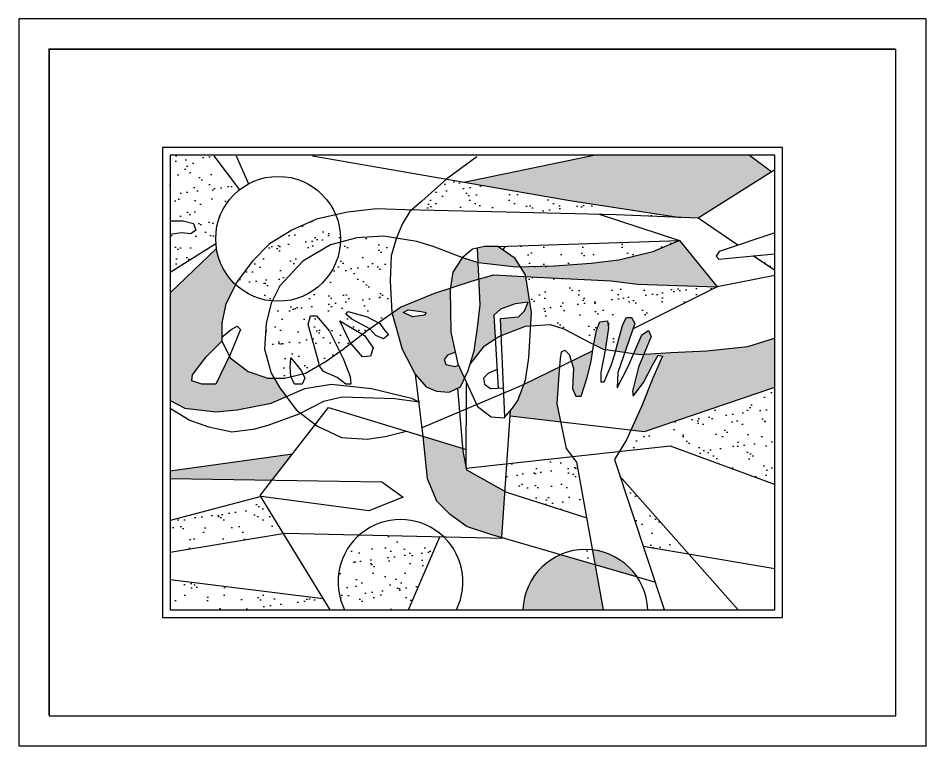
# Model space of a CAD drawing. Extents: x -66030 to 95157, y -13132 to 45879.
# Drawn here: x -60774 to -60173, y 6360 to 6842 of the extents above; entities that cross this region are included whole.
import ezdxf

# ---------------------------------------------------------------- set-up
doc = ezdxf.new("R2010")
doc.units = 0
doc.header["$LTSCALE"] = 100
doc.header["$MEASUREMENT"] = 0
for name, color, linetype in [('3', 11, 'CONTINUOUS'), ('4', 121, 'CONTINUOUS'), ('6', 6, 'CONTINUOUS'), ('7', 105, 'CONTINUOUS')]:
    doc.layers.add(name, color=color, linetype=linetype)
pattern_1 = [(37.5, (-62918.804, 6278.79), (-0.524945, 16.056865), [0, -12.666667, 0, -14.166667, 0, -13.541667]), (7.5, (-62918.804, 6278.79), (14.74814, 23.51788), [0, -6.833333, 0, -11.416667, 0, -4.375]), (327.5, (-62929.054, 6278.79), (25.95118, 0.04716), [0, -4.166667, 0, -15, 0, -19.583333]), (317.5, (-62929.054, 6278.79), (25.05106, 7.31396), [0, -2.083333, 0, -9.833333, 0, -11.25])]

msp = doc.modelspace()

# ---------------------------------------------------------------- hatches: boundary and pattern name
at = {"layer": '3'}
h = msp.add_hatch(dxfattribs=at)
h.set_pattern_fill('AR-SAND', color=256, scale=5, style=0)
h.set_pattern_definition([(37.5, (-62918.804, 6278.79), (-0.314967, 9.634119), [0, -7.6, 0, -8.5, 0, -8.125]), (7.5, (-62918.804, 6278.79), (8.848884, 14.11073), [0, -4.1, 0, -6.85, 0, -2.625]), (327.5, (-62924.954, 6278.79), (15.57071, 0.028295), [0, -2.5, 0, -9, 0, -11.75]), (317.5, (-62924.954, 6278.79), (15.03063, 4.38838), [0, -1.25, 0, -5.9, 0, -6.75])])
h.paths.add_polyline_path([(-60673.49, 6542.85), (-60673.49, 6537.77), (-60605.98, 6536.69), (-60592.51, 6554.01)])
h.paths.add_polyline_path([(-60606.56, 6587.55), (-60596.62, 6591.88), (-60600.9, 6597.73), (-60604.57, 6603.95), (-60608.83, 6603.95), (-60621.84, 6608.48), (-60633.73, 6617.53), (-60634.29, 6618.64), (-60643.35, 6599.99), (-60652.41, 6599.99), (-60659.2, 6602.26), (-60658.63, 6606.21), (-60649.58, 6618.09), (-60639.2, 6628.46), (-60639.39, 6628.84), (-60639.39, 6640.71), (-60636.56, 6653.16), (-60630.17, 6665.92, -0.167956), (-60642.82, 6689.75), (-60673.49, 6660.35), (-60673.49, 6589.32), (-60663.73, 6584.16), (-60643.35, 6581.89), (-60629.2, 6583.03)])
h.paths.add_polyline_path([(-60487.71, 6634.49), (-60488.28, 6662.77), (-60488.16, 6663.57), (-60499.03, 6659.94), (-60521.1, 6650.89), (-60526.64, 6647.06), (-60519.97, 6623.18), (-60511.48, 6606.78), (-60504.12, 6598.3), (-60497.33, 6595.47), (-60488.84, 6594.9), (-60481.49, 6598.3), (-60478.77, 6604.02), (-60482.73, 6612.59), (-60484.88, 6611.87), (-60491.11, 6613), (-60492.24, 6616.39), (-60489.97, 6619.22), (-60484.82, 6621.15)])
h.paths.add_polyline_path([(-60505.26, 6645.8), (-60513.18, 6644.67), (-60519.4, 6647.5), (-60516.01, 6649.2), (-60507.52, 6648.07), (-60504.12, 6647.5)], flags=16)
h.paths.add_polyline_path([(-60468.47, 6652.59), (-60470.17, 6637.32), (-60472.43, 6622.05), (-60475.1, 6613.29), (-60465.64, 6625.44), (-60458.48, 6630.08), (-60459.41, 6645.8), (-60454.88, 6649.76), (-60445.26, 6653.16), (-60436.77, 6654.29), (-60439.04, 6648.63), (-60443, 6644.67), (-60454.88, 6643.54), (-60454.39, 6632.29), (-60438.47, 6638.45), (-60435.01, 6638.69), (-60434.51, 6647.5), (-60438.28, 6671.19), (-60439.6, 6671.26), (-60459.41, 6672.39), (-60469.24, 6669.64)])
h.paths.add_polyline_path([(-60473.56, 6668.43), (-60469.24, 6669.64), (-60469.73, 6680.35), (-60479.79, 6683.7), (-60480.18, 6683.84), (-60480.35, 6683.7), (-60486.58, 6674.08), (-60488.16, 6663.57)])
h.paths.add_polyline_path([(-60444.7, 6677.48), (-60441.73, 6677.54), (-60445.26, 6683.13), (-60456.65, 6691.05), (-60465.64, 6691.05), (-60470.17, 6690.08), (-60469.73, 6680.35), (-60469.6, 6680.3)])
h.paths.add_polyline_path([(-60479.16, 6733.7), (-60409.04, 6721.59), (-60336, 6710.21), (-60324.15, 6709.71), (-60275.52, 6740.47), (-60290.38, 6751.45), (-60393.3, 6751.45)])
h.paths.add_polyline_path([(-60336.6, 6695.01), (-60354.14, 6687.66), (-60376.78, 6682), (-60394.89, 6679.74), (-60419.23, 6678.04), (-60441.73, 6677.54), (-60438.47, 6672.39), (-60438.28, 6671.19), (-60381.88, 6668.43), (-60364.33, 6666.16), (-60311.86, 6664.44), (-60311.7, 6664.47)])
h.paths.add_polyline_path([(-60318.49, 6622.05), (-60342.26, 6620.92), (-60360.17, 6619.92), (-60363.76, 6611.3), (-60367.73, 6595.47), (-60367.16, 6592.08), (-60360.37, 6601.12), (-60354.14, 6613), (-60350.75, 6619.22), (-60347.92, 6618.66), (-60354.14, 6603.95), (-60361.5, 6585.85), (-60368.68, 6569.9), (-60359.8, 6568.89), (-60273.49, 6598.01), (-60273.49, 6630.63), (-60291.32, 6624.88)])
h.paths.add_polyline_path([(-60443.57, 6589.25), (-60446.96, 6584.16), (-60448.59, 6582.37), (-60448.81, 6579.08), (-60415.04, 6575.22), (-60417.53, 6586.99), (-60416.4, 6603.39), (-60415.71, 6611.63), (-60439.52, 6600.02)])
h.paths.add_polyline_path([(-60406.78, 6610.74), (-60407.34, 6597.17), (-60405.08, 6592.08), (-60401.68, 6592.08), (-60397.72, 6604.52), (-60394.89, 6615.26), (-60394.03, 6622.2), (-60408.2, 6615.29)])
h.paths.add_polyline_path([(-60383.57, 6637.32), (-60384.14, 6641.85), (-60389.23, 6641.28), (-60391.5, 6635.62), (-60393.35, 6626.37), (-60386.97, 6623.18), (-60385.78, 6623.01)])
h.paths.add_polyline_path([(-60376.78, 6629.97), (-60378.87, 6622.03), (-60372.69, 6621.17), (-60366.03, 6640.15), (-60368.29, 6644.11), (-60371.69, 6644.11), (-60373.95, 6639.58)])
h.paths.add_polyline_path([(-60355.27, 6631.67), (-60356.97, 6635.62), (-60361.5, 6632.8), (-60366.88, 6620.37), (-60362.63, 6619.79), (-60360.17, 6619.92)])
h.paths.add_polyline_path([(-60477.52, 6543.44), (-60479.79, 6555.88), (-60479.95, 6557.75), (-60506.42, 6565.8), (-60503.56, 6537.78), (-60497.33, 6523.08), (-60488.84, 6514.59), (-60476.96, 6506.11), (-60461.68, 6501.02), (-60454.35, 6498.88), (-60452.24, 6529.46)])
h.paths.add_polyline_path([(-60415.19, 6487.47, 0.290389), (-60440.12, 6450.94), (-60386.81, 6450.94), (-60392.22, 6480.78)])
h.paths.add_polyline_path([(-60364.7, 6472.75, 0.217343), (-60394, 6490.55), (-60392.22, 6480.78)])
h = msp.add_hatch(dxfattribs=at)
h.set_pattern_fill('AR-SAND', color=256, scale=8.333333, style=0)
h.set_pattern_definition(pattern_1)
h.paths.add_polyline_path([(-60548.26, 6500.45, 0.341204), (-60558.06, 6450.94), (-60515.82, 6450.94), (-60495.11, 6499.22)])
h.paths.add_polyline_path([(-60567.54, 6450.94), (-60572.17, 6458.48), (-60673.49, 6471.06), (-60673.49, 6450.94)])
h.paths.add_polyline_path([(-60607.7, 6692.75), (-60619.01, 6681.44), (-60629.2, 6667.86), (-60630.17, 6665.92, 0.165454), (-60605.91, 6655.04), (-60600.9, 6665.03), (-60585.62, 6681.44), (-60567.51, 6692.18), (-60560.81, 6693.91, 0.013514), (-60560.75, 6696.14, 0.098632), (-60563.9, 6711.96), (-60576.57, 6709.15), (-60592.98, 6701.8)])
h.paths.add_polyline_path([(-60627.56, 6728.59), (-60644.82, 6751.45), (-60673.49, 6751.45), (-60673.49, 6708.02), (-60664.86, 6708.02), (-60658.07, 6706.32), (-60656.37, 6701.8), (-60659.76, 6699.53), (-60665.99, 6700.1), (-60673.49, 6698.95), (-60673.49, 6673.99), (-60643.21, 6693.13, -0.018269), (-60643.32, 6696.14, -0.229992)])
h = msp.add_hatch(dxfattribs=at)
h.set_pattern_fill('AR-SAND', color=256, scale=8.333333, style=0)
h.set_pattern_definition(pattern_1)
h.paths.add_polyline_path([(-60598.54, 6501.42), (-60613.54, 6525.85), (-60673.49, 6510.03), (-60673.49, 6489.12)])
h.paths.add_polyline_path([(-60593.55, 6617.53), (-60586.75, 6609.04), (-60585.79, 6606.88), (-60583.92, 6607.35), (-60570.34, 6615.26), (-60559.02, 6623.18), (-60554, 6627.13), (-60554.49, 6627.71), (-60561.29, 6641.85), (-60546.38, 6633.11), (-60543.18, 6635.62), (-60541.51, 6636.77), (-60553.36, 6642.98), (-60557.32, 6646.37), (-60555.63, 6648.07), (-60543.18, 6644.67), (-60535.79, 6640.74), (-60526.64, 6647.06), (-60526.76, 6647.5), (-60527.89, 6668.43), (-60527.33, 6684.83), (-60523.82, 6696.51), (-60532.42, 6697.84), (-60549.97, 6696.71), (-60560.81, 6693.91, -0.425931), (-60605.91, 6655.04), (-60606.56, 6653.72), (-60609.96, 6640.15), (-60611.09, 6623.18), (-60606.56, 6607.35), (-60604.57, 6603.95), (-60597.51, 6603.95), (-60593.53, 6604.95), (-60594.11, 6611.3)])
h.paths.add_polyline_path([(-60490.61, 6735.67), (-60506.95, 6721.03), (-60513.68, 6715.27), (-60451.49, 6713.67), (-60378.48, 6711.98), (-60336, 6710.21), (-60409.04, 6721.59)])
h.paths.add_polyline_path([(-60456.65, 6691.05), (-60445.26, 6683.13), (-60441.73, 6677.54), (-60419.23, 6678.04), (-60394.89, 6679.74), (-60376.78, 6682), (-60354.14, 6687.66), (-60336.6, 6695.01)])
h.paths.add_polyline_path([(-60438.28, 6671.19), (-60434.51, 6647.5), (-60435.01, 6638.69), (-60422.06, 6639.58), (-60413, 6636.76), (-60394.89, 6627.14), (-60393.35, 6626.37), (-60391.5, 6635.62), (-60389.23, 6641.28), (-60384.14, 6641.85), (-60383.57, 6637.32), (-60385.78, 6623.01), (-60379.05, 6622.05), (-60378.87, 6622.03), (-60376.78, 6629.97), (-60373.95, 6639.58), (-60371.69, 6644.11), (-60368.29, 6644.11), (-60366.03, 6640.15), (-60367.23, 6636.72), (-60311.77, 6664.43), (-60364.33, 6666.16), (-60381.88, 6668.43)])
h.paths.add_polyline_path([(-60451, 6547.41), (-60452.24, 6529.46), (-60450.92, 6528.73), (-60397.85, 6511.81), (-60404.51, 6548.53), (-60407.27, 6552.2)])
h.paths.add_polyline_path([(-60360.65, 6493.05), (-60330.56, 6487.94), (-60375.95, 6539.17)])
h.paths.add_polyline_path([(-60415.19, 6487.47), (-60392.22, 6480.78), (-60394, 6490.55, 0.131935)])
h.paths.add_polyline_path([(-60273.49, 6533.92), (-60273.49, 6598.01), (-60359.8, 6568.89), (-60368.68, 6569.9), (-60371.69, 6563.23), (-60376.34, 6555.6), (-60342.82, 6559.27)])
h.paths.add_polyline_path([(-60273.49, 6686.32), (-60287.77, 6684.93), (-60273.49, 6675.2)])

# ---------------------------------------------------------------- linework, layer by layer
for points in [[(-60644.48, 6751), (-60627.56, 6728.59)], [(-60629.77, 6751), (-60621.65, 6732.47)], [(-60579.4, 6751), (-60409.04, 6721.59), (-60336, 6710.21)], [(-60470.73, 6750.44), (-60490.54, 6735.73), (-60506.95, 6721.03), (-60514.88, 6714.24), (-60519.97, 6705.75), (-60523.93, 6696.14), (-60527.33, 6684.83), (-60527.89, 6668.43), (-60526.76, 6647.5), (-60519.97, 6623.18), (-60511.48, 6606.78), (-60504.12, 6598.3), (-60497.33, 6595.47), (-60488.84, 6594.9), (-60481.49, 6598.3), (-60476.39, 6609.04), (-60472.43, 6622.05), (-60470.17, 6637.32), (-60468.47, 6652.59), (-60470.17, 6689.92)], [(-60479.16, 6733.7), (-60393.3, 6751.45)], [(-60290.38, 6751.45), (-60275.52, 6740.47)], [(-60273.49, 6741.76), (-60324.15, 6709.71)], [(-60298.05, 6691.94), (-60324.15, 6709.71), (-60378.48, 6711.98), (-60451.49, 6713.67), (-60517.71, 6715.37), (-60536.95, 6715.94), (-60556.19, 6713.67), (-60576.57, 6709.15), (-60592.98, 6701.8), (-60607.7, 6692.75), (-60619.01, 6681.44), (-60629.2, 6667.86), (-60636.56, 6653.16), (-60639.39, 6640.71), (-60639.39, 6628.84), (-60633.73, 6617.53), (-60621.84, 6608.48), (-60608.83, 6603.95), (-60597.51, 6603.95), (-60583.92, 6607.35), (-60570.34, 6615.26), (-60559.02, 6623.18), (-60543.18, 6635.62), (-60521.1, 6650.89), (-60499.03, 6659.94), (-60473.56, 6668.43), (-60459.41, 6672.39), (-60439.6, 6671.26), (-60381.88, 6668.43), (-60364.33, 6666.16), (-60311.77, 6664.43)], [(-60673.49, 6708.02), (-60664.86, 6708.02), (-60658.07, 6706.32), (-60656.37, 6701.8), (-60659.76, 6699.53), (-60665.99, 6700.1), (-60673.35, 6698.97)], [(-60389.8, 6712.54), (-60336.6, 6695.01), (-60311.7, 6664.47)], [(-60456.58, 6691.05), (-60336.6, 6695.01), (-60354.14, 6687.66), (-60376.78, 6682), (-60394.89, 6679.74), (-60419.23, 6678.04), (-60444.7, 6677.48), (-60469.6, 6680.3), (-60479.79, 6683.7), (-60499.6, 6691.05), (-60510.35, 6694.44), (-60532.42, 6697.84), (-60549.97, 6696.71), (-60567.51, 6692.18), (-60585.62, 6681.44), (-60600.9, 6665.03), (-60606.56, 6653.72), (-60609.96, 6640.15), (-60611.09, 6623.18), (-60606.56, 6607.35), (-60600.9, 6597.73), (-60590.15, 6583.03), (-60576, 6572.28), (-60560.15, 6564.93), (-60543.18, 6563.8), (-60531.29, 6565.49), (-60517.09, 6569.04)], [(-60273.49, 6700.22), (-60310.33, 6687.79), (-60312.39, 6684.62), (-60310.48, 6682.72), (-60273.49, 6686.32)], [(-60642.82, 6689.75), (-60673.49, 6660.35)], [(-60673.35, 6674.08), (-60643.21, 6693.13)], [(-60456.58, 6691.05), (-60465.64, 6691.05), (-60473.56, 6689.35), (-60480.35, 6683.7), (-60486.58, 6674.08), (-60488.28, 6662.77), (-60487.71, 6634.49), (-60483.18, 6613.57), (-60476.39, 6598.86), (-60470.17, 6585.29), (-60461.11, 6578.5), (-60452.62, 6577.94), (-60446.96, 6584.16), (-60443.57, 6589.25), (-60438.47, 6602.82), (-60436.21, 6617.53), (-60434.51, 6647.5), (-60438.47, 6672.39), (-60445.26, 6683.13), (-60456.65, 6691.05)], [(-60273.49, 6675.2), (-60287.77, 6684.93)], [(-60273.49, 6671.88), (-60311.7, 6664.47), (-60367.16, 6636.76)], [(-60452.03, 6578.58), (-60454.88, 6643.54), (-60443, 6644.67), (-60439.04, 6648.63), (-60436.77, 6654.29), (-60445.26, 6653.16), (-60454.88, 6649.76), (-60459.41, 6645.8), (-60456.53, 6597.49)], [(-60541.48, 6636.76), (-60553.36, 6642.98), (-60557.32, 6646.37), (-60555.63, 6648.07), (-60543.18, 6644.67), (-60534.69, 6640.15), (-60532.42, 6636.76), (-60529.03, 6632.8), (-60532.42, 6629.97), (-60537.52, 6632.23), (-60541.48, 6636.76)], [(-60519.4, 6647.5), (-60516.01, 6649.2), (-60507.52, 6648.07), (-60504.12, 6647.5), (-60505.26, 6645.8), (-60513.18, 6644.67), (-60519.4, 6647.5)], [(-60574.87, 6613.57), (-60582.23, 6639.58), (-60580.53, 6645.24), (-60576.57, 6645.24), (-60568.08, 6635.06), (-60559.02, 6616.96), (-60554.49, 6605.08), (-60553.93, 6599.99), (-60557.32, 6599.99), (-60562.98, 6604.52), (-60572.04, 6608.48), (-60575.44, 6613)], [(-60554.49, 6627.71), (-60561.29, 6641.85), (-60544.87, 6632.23), (-60539.1, 6624.12), (-60540.91, 6618.66), (-60546.32, 6618.11), (-60554.49, 6627.71)], [(-60386.81, 6450.94), (-60404.51, 6548.53), (-60411.31, 6557.58), (-60417.53, 6586.99), (-60416.4, 6603.39), (-60415.27, 6616.96), (-60414.7, 6621.48), (-60412.44, 6622.62), (-60409.61, 6619.79), (-60406.78, 6610.74), (-60407.34, 6597.17), (-60405.08, 6592.08), (-60401.68, 6592.08), (-60397.72, 6604.52), (-60394.89, 6615.26), (-60393.76, 6624.31), (-60391.5, 6635.62), (-60389.23, 6641.28), (-60384.14, 6641.85), (-60383.57, 6637.32), (-60385.84, 6622.62), (-60388.67, 6607.91), (-60388.67, 6601.69), (-60386.4, 6601.69), (-60381.88, 6612.44), (-60379.61, 6619.22), (-60376.78, 6629.97), (-60373.95, 6639.58), (-60371.69, 6644.11), (-60368.29, 6644.11), (-60366.03, 6640.15), (-60377.35, 6607.91), (-60377.91, 6597.73), (-60370.56, 6611.87), (-60361.5, 6632.8), (-60356.97, 6635.62), (-60355.27, 6631.67), (-60363.76, 6611.3), (-60367.73, 6595.47), (-60367.16, 6592.08), (-60360.37, 6601.12), (-60354.14, 6613), (-60350.75, 6619.22), (-60347.92, 6618.66), (-60354.14, 6603.95), (-60361.5, 6585.85), (-60371.69, 6563.23), (-60379.61, 6550.22), (-60346.79, 6451.25)], [(-60639.39, 6631.1), (-60633.16, 6636.19), (-60629.2, 6638.45), (-60626.94, 6636.19), (-60633.73, 6619.79), (-60643.35, 6599.99), (-60652.41, 6599.99), (-60659.2, 6602.26), (-60658.63, 6606.21), (-60649.58, 6618.09), (-60639.2, 6628.46)], [(-60475.1, 6613.29), (-60465.64, 6625.44), (-60456.02, 6631.67), (-60438.47, 6638.45), (-60422.06, 6639.58), (-60413, 6636.76), (-60394.89, 6627.14), (-60386.97, 6623.18), (-60379.05, 6622.05), (-60362.63, 6619.79), (-60342.26, 6620.92), (-60318.49, 6622.05), (-60291.32, 6624.88), (-60273.78, 6630.53)], [(-60593.55, 6605.08), (-60594.11, 6611.3), (-60593.55, 6617.53), (-60586.75, 6609.04), (-60584.49, 6603.95), (-60586.19, 6599.99), (-60591.28, 6599.99), (-60593.55, 6605.08)], [(-60507.11, 6571.32), (-60440.74, 6599.43), (-60394.03, 6622.2)], [(-60484.82, 6621.15), (-60489.97, 6619.22), (-60492.24, 6616.39), (-60491.11, 6613), (-60484.88, 6611.87), (-60482.73, 6612.59)], [(-60511.48, 6606.78), (-60506.39, 6565.49), (-60503.56, 6537.78), (-60497.33, 6523.08), (-60488.84, 6514.59), (-60476.96, 6506.11), (-60461.68, 6501.02), (-60353.01, 6469.35)], [(-60457.26, 6609.72), (-60462.81, 6607.35), (-60466.2, 6603.95), (-60465.64, 6599.99), (-60461.68, 6597.17), (-60452.87, 6597.72)], [(-60673.35, 6589.25), (-60663.73, 6584.16), (-60643.35, 6581.89), (-60629.2, 6583.03), (-60606.56, 6587.55), (-60584.49, 6597.17), (-60566.95, 6599.99), (-60540.35, 6597.17), (-60513.75, 6590.94), (-60508.65, 6588.12), (-60525.06, 6590.38), (-60559.59, 6591.51), (-60572.04, 6588.68), (-60588.45, 6580.2), (-60608.83, 6572.85), (-60618.45, 6570.02), (-60632.6, 6568.32), (-60647.88, 6571.71), (-60660.9, 6576.24), (-60673.49, 6583.9)], [(-60477.67, 6544.48), (-60477.51, 6601.29)], [(-60483.3, 6597.46), (-60479.79, 6555.88), (-60477.52, 6543.44), (-60450.92, 6528.73), (-60397.85, 6511.81)], [(-60448.66, 6579.07), (-60359.8, 6568.89), (-60273.49, 6598.01)], [(-60567.54, 6450.94), (-60613.92, 6526.47), (-60568.64, 6584.72), (-60477.52, 6557.01)], [(-60448.59, 6582.37), (-60454.35, 6498.88)], [(-60477.67, 6544.48), (-60342.82, 6559.27), (-60273.21, 6533.82)], [(-60673.35, 6542.87), (-60592.51, 6554.01)], [(-60376.22, 6539.48), (-60297.77, 6450.94)], [(-60673.49, 6537.77), (-60533.55, 6535.52), (-60519.4, 6525.34), (-60542.04, 6516.29), (-60613.36, 6525.9), (-60673.35, 6510.07)], [(-60673.35, 6489.14), (-60597.51, 6501.58), (-60452.11, 6498.23)], [(-60515.82, 6450.94), (-60495.11, 6499.22)], [(-60360.65, 6493.05), (-60273.49, 6478.25)], [(-60673.35, 6471.04), (-60572.17, 6458.48)]]:
    msp.add_lwpolyline(points, dxfattribs=at)
msp.add_circle((-60602.04, 6696.14), 41.29, dxfattribs=at)
for centre, start, end in [((-60521.1, 6469.35), 333.51873, 206.48127), ((-60398.85, 6449.55), 1.92245, 178.07755)]:
    msp.add_arc(centre, 41.29, start, end, dxfattribs=at)
at = {"layer": '4'}
for points in [[(-60173.49, 6841.5), (-60773.49, 6841.5), (-60773.49, 6360.89)], [(-60753.49, 6380.89), (-60193.49, 6380.89), (-60193.49, 6821.5)]]:
    msp.add_lwpolyline(points, dxfattribs=at)
msp.add_lwpolyline([(-60678.49, 6445.94), (-60268.49, 6445.94), (-60268.49, 6756.45), (-60678.49, 6756.45)], close=True, dxfattribs=at)
at = {"layer": '6', "const_width": 1}
for points in [[(-60773.49, 6360.89), (-60173.49, 6360.89), (-60173.49, 6841.5)], [(-60193.49, 6821.5), (-60753.49, 6821.5), (-60753.49, 6380.89)]]:
    msp.add_lwpolyline(points, dxfattribs=at)
at = {"layer": '7'}
msp.add_lwpolyline([(-60673.49, 6450.94), (-60273.49, 6450.94), (-60273.49, 6751.45), (-60673.49, 6751.45)], close=True, dxfattribs=at)

doc.saveas('drawing.dxf')
